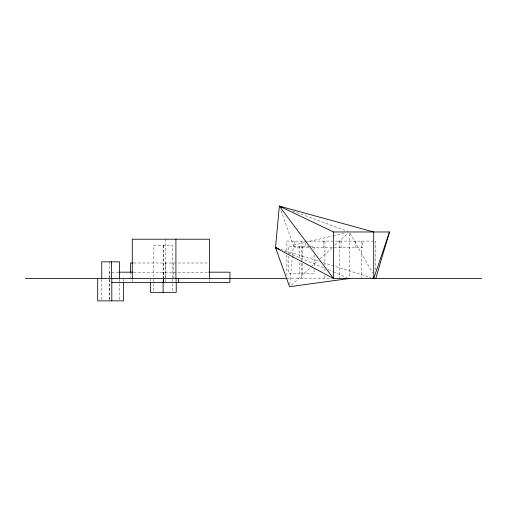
<?xml version="1.0" encoding="UTF-8"?>
<svg xmlns="http://www.w3.org/2000/svg" width="507" height="507" viewBox="0 0 507 507"><rect width="100%" height="100%" fill="white"/><g stroke="black" fill="none" stroke-linecap="round" stroke-linejoin="round"><path stroke-width="0.38" stroke-dasharray="2.54 1.9" d="M289.782 284.37L292.393 256.174M292.463 255.389L293.407 245.211L280.409 209.074M291.303 285.124L310.442 267.582M311.019 267.05L317.978 260.674M320.297 258.545L332.472 247.384M334.791 245.261L348.125 233.036M293.407 245.211L304.891 242.485M305.651 242.308L332.446 235.958M333.213 235.78L343.93 233.239M309.492 246.244L288.375 246.244L288.375 253.221M310.259 246.244L314.074 246.244L314.074 250.895M308.769 247.568L294.897 247.568L294.897 241.104M311.919 247.568L362.689 247.568L362.689 241.104M133.709 263L208.745 263M118.834 272.177L109.436 272.177L109.436 277.722M133.709 272.177L208.751 272.177M286.905 278.514L331.819 278.514M280.796 249.298L319.321 261.409M323.098 262.594L370.693 277.563M292.596 211.02L347.815 231.426M284.275 251.301L323.72 267.81M328.099 269.648L332.484 271.479M333.213 271.784L347.092 277.595M350.064 233.34L372.651 273.039M375.763 269.939L375.763 241.104L286.905 241.104L286.905 252.017M361.364 241.104L361.364 277.722M355.699 241.104L355.699 247.568M349.285 233.55L349.285 278.514M341.059 241.104L341.059 247.568M339.329 241.104L339.329 277.735M324.93 241.104L324.93 265.262M324.93 268.38L324.93 272.278M324.93 275.396L324.93 278.514M323.2 241.104L323.2 247.568M314.074 254.774L314.074 268.723M314.074 269.496L314.074 273.374L288.375 273.374L288.375 256.32M305.62 243.259L305.62 247.568M302.622 246.244L302.622 260.199M302.622 263.298L302.622 273.374M301.297 241.104L301.297 278.514M299.827 246.244L299.827 259.419M299.827 262.525L299.827 273.374M286.905 255.135L286.905 275.396M209.429 279.287L209.429 281.613M176.227 279.281L176.227 281.588M175.916 279.287L175.916 281.613M173.679 263L173.679 277.722M172.748 277.722L172.748 245.413L153.849 245.413L153.849 277.722M172.748 279.281L172.748 291.576M165.795 239.209L165.795 277.728M165.795 279.287L165.795 281.613M165.656 263L165.656 277.722M163.488 272.177L163.488 277.722M163.488 279.281L163.488 281.588M163.438 245.413L163.438 277.722M163.438 279.281L163.438 281.588M163.159 245.413L163.159 277.722M163.159 279.281L163.159 281.588M163.108 279.287L163.108 281.613M153.849 279.281L153.849 292.343M150.37 279.281L150.37 281.588M132.283 279.287L132.283 282.393M130.591 272.177L130.591 277.722M123.543 279.281L123.543 281.594M119.494 279.281L119.494 300.106M109.804 261.834L109.804 277.754M109.804 279.281L109.804 300.106M109.436 279.281L109.436 300.106M101.742 279.281L101.742 300.879"/><path stroke-width="0.76" d="M349.285 278.514L289.567 286.715L275.504 247.631L279.344 206.121L373.716 231.972L373.716 278.514L372.208 278.039M375.763 278.514L389.484 231.972L333.524 231.972L279.344 206.121L333.524 278.514L481.65 278.514M373.716 278.514L389.484 231.972M132.942 263L130.591 263L130.591 272.177M119.62 272.177L132.935 272.177M208.751 272.177L229.905 272.177L229.905 282.393L111.806 282.393M25.35 278.514L287.051 278.514M333.524 231.972L333.524 278.514L275.504 247.631L277.773 248.348M279.344 206.121L283.026 207.483M275.504 247.631L279.889 249.469M209.429 278.514L209.429 239.209L132.283 239.209L132.283 278.514M178.597 278.514L178.597 282.393M176.227 282.355L176.227 292.343L150.37 292.343L150.37 282.355M175.916 239.209L175.916 278.514M163.108 282.393L163.108 292.343M123.543 282.367L123.543 300.879L97.693 300.879L97.693 278.514M119.494 278.514L119.494 261.834L101.742 261.834L101.742 278.514M111.806 278.514L111.806 300.879M111.432 261.834L111.432 278.514"/></g></svg>
